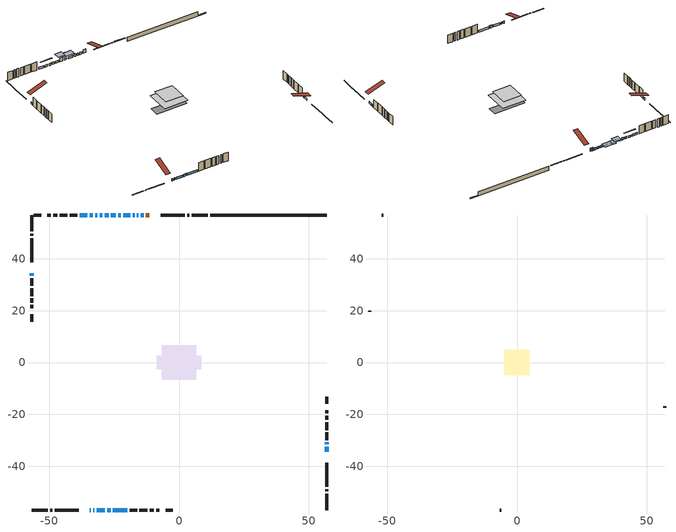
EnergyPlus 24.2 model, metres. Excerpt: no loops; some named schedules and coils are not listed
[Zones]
conditioned space
 floor outside (Floor1 construction): -0.5,-0.5 -0.5,0.5 0.5,0.5 0.5,-0.5 z1.23
 floor adiabatic (AdiabaticFloorConstruction): -6.58,-6.58 -6.58,6.58 6.58,6.58 6.58,-6.58 z3.67
 floor foundation (Slab1 construction): -8.57,-2.63 -8.57,2.63 8.57,2.63 8.57,-2.63 z-1.1
 wall outside (RimJoist1 construction): 11.17,56.9 4.92,56.9 / -56.9,-56.9 -50.65,-56.9 / -56.9,56.9 -56.9,50.65 / 56.9,-56.9 56.9,-50.65 z1.23:1.53
 wall outside (RimJoist2 construction): 3.99,56.9 3.11,56.9 / -49.73,-56.9 -48.85,-56.9 / -56.9,49.73 -56.9,48.85 / 56.9,-49.73 56.9,-48.85 z1.23:1.53
 wall outside (RimJoist3 construction): 2.19,56.9 -7,56.9 / -47.92,-56.9 -38.73,-56.9 / -56.9,47.92 -56.9,38.73 / 56.9,-47.92 56.9,-38.73 z1.23:1.53
 wall outside (AdiabaticWallConstruction 1): -11.4,56.9 -12.76,56.9 z1.23:3.26
 wall outside (AdiabaticWallConstruction): 56.9,-34.34 56.9,-32.45 / -13.69,56.9 -14.81,56.9 / -15.73,56.9 -16.21,56.9 / -17.14,56.9 -17.92,56.9 / -34.34,-56.9 -34.04,-56.9 / -33.11,-56.9 -32.7,-56.9 / -31.77,-56.9 -28.57,-56.9 / -25.49,-56.9 -20.02,-56.9 / 56.9,-31.52 56.9,-30.84 / -27.17,56.9 -28.6,56.9 / -29.53,56.9 -30.52,56.9 / -31.45,56.9 -32.34,56.9 / -35.42,56.9 -38.3,56.9 / -56.9,34.34 -56.9,33.43 z1.23:2.45; -27.64,-56.9 -26.42,-56.9 z1.23:2.3; -18.85,56.9 -21.54,56.9 / -22.47,56.9 -23.49,56.9 / -33.27,56.9 -34.49,56.9 z1.23:2.25; -24.41,56.9 -26.24,56.9 z1.23:3.26
 wall outside (Wall1 construction): -39.23,56.9 -42.15,56.9 / -19.1,-56.9 -16.17,-56.9 / -56.9,32.5 -56.9,29.57 / 56.9,-29.91 56.9,-26.98 z1.23:6.11
 wall outside (Wall2 construction): -43.08,56.9 -46.1,56.9 / -15.24,-56.9 -12.23,-56.9 / -56.9,28.65 -56.9,25.63 / 56.9,-26.06 56.9,-23.04 z1.23:6.11
 wall outside (Wall3 construction): -47.03,56.9 -48.6,56.9 / -11.3,-56.9 -9.73,-56.9 / -56.9,24.7 -56.9,23.13 / 56.9,-22.11 56.9,-20.54 z1.23:6.11
 wall outside (Wall5 construction): -49.53,56.9 -50.75,56.9 / -8.8,-56.9 -7.58,-56.9 / -56.9,22.2 -56.9,20.98 / 56.9,-19.61 56.9,-18.39 z1.23:6.11
 wall outside (Wall7 construction): -53.17,56.9 -55.97,56.9 / -5.15,-56.9 -2.35,-56.9 / -56.9,18.55 -56.9,15.75 / 56.9,-15.96 56.9,-13.16 z1.23:6.11
 wall foundation (FoundationWall1 construction): 12.1,56.9,-1.1 12.1,56.9,1.23 52.42,56.9,1.23 52.42,56.9,-0.63 56.9,56.9,-0.63 56.9,56.9,-1.1
 window (WindowConstruction): 56.9,-34.34 56.9,-32.45 z1.23:2.45
 window (WindowConstruction 7): -13.69,56.9 -14.81,56.9 z1.23:2.45
 window (WindowConstruction 8): -15.73,56.9 -16.21,56.9 z1.23:2.45
 window (WindowConstruction 9): -17.14,56.9 -17.92,56.9 z1.23:2.45
 window (WindowConstruction 13): -34.34,-56.9 -34.04,-56.9 z1.23:2.45
 window (WindowConstruction 14): -33.11,-56.9 -32.7,-56.9 z1.23:2.45
 window (WindowConstruction 10): -31.77,-56.9 -28.57,-56.9 z1.23:2.45
 window (WindowConstruction 11): -27.64,-56.9 -26.42,-56.9 z1.23:2.3
 window (WindowConstruction 12): -25.49,-56.9 -20.02,-56.9 z1.23:2.45
 window (WindowConstruction 15): 56.9,-31.52 56.9,-30.84 z1.23:2.45
 window (WindowConstruction 16): -18.85,56.9 -21.54,56.9 z1.23:2.25
 window (WindowConstruction 17): -22.47,56.9 -23.49,56.9 z1.23:2.25
 window (WindowConstruction 18): -24.41,56.9 -26.24,56.9 z1.23:3.26
 window (WindowConstruction 1): -27.17,56.9 -28.6,56.9 z1.23:2.45
 window (WindowConstruction 2): -29.53,56.9 -30.52,56.9 z1.23:2.45
 window (WindowConstruction 3): -31.45,56.9 -32.34,56.9 z1.23:2.45
 window (WindowConstruction 4): -33.27,56.9 -34.49,56.9 z1.23:2.25
 window (WindowConstruction 5): -35.42,56.9 -38.3,56.9 z1.23:2.45
 window (WindowConstruction 6): -56.9,34.34 -56.9,33.43 z1.23:2.45
 door (Door): -11.4,56.9 -12.76,56.9 z1.23:3.26
 ceiling adiabatic (AdiabaticFloorConstruction): 6.58,-6.58 6.58,6.58 -6.58,6.58 -6.58,-6.58 z3.67
attic - vented
 floor to conditioned space (Floor2 construction Reversed): -4.95,-4.95 -4.95,4.95 4.95,4.95 4.95,-4.95 z6.11
 wall outside (Wall6 construction): -51.68,56.9 -52.24,56.9 / -6.65,-56.9 -6.08,-56.9 / -56.9,20.05 -56.9,19.48 / 56.9,-17.46 56.9,-16.89 z1.23:6.11
 roof outside (Roof1 construction): -10.47,56.9,6.11 -10.47,47.26,9.32 -7.93,47.26,9.32 -7.93,56.9,6.11; -35.26,-56.9,6.11 -35.26,-47.26,9.32 -37.81,-47.26,9.32 -37.81,-56.9,6.11; -56.9,35.26,6.11 -47.26,35.26,9.32 -47.26,37.81,9.32 -56.9,37.81,6.11; 56.9,-35.26,6.11 47.26,-35.26,9.32 47.26,-37.81,9.32 56.9,-37.81,6.11
shading: -26.22,-56.9 -27.84,-56.9 -27.84,-57.31 -26.22,-57.31 z2.5; -22.45,56.9 -17.94,56.9 -17.94,59.95 -22.45,59.95 z3.16; -24.4,56.9 -21.56,56.9 -21.56,59.95 -24.4,59.95 z3.16; -27.15,56.9 -23.5,56.9 -23.5,59.95 -27.15,59.95 z4.17; -37.13,56.9 -30.63,56.9 -30.63,57.31 -37.13,57.31 z4.88
[Building]
Building 1: Terrain=Suburbs
[Site:Location]
Halifax Intl AP_NS: Latitude {deg}=44.88; Longitude {deg}=-63.51; Time Zone {hr}=-4; Elevation {m}=145; Keep Site Location Information=Yes
[Site:GroundTemperature:Shallow]
3.15511, 1.33576, 1.19006, 2.05344, 5.51939, 8.9692, 11.96, 13.8546, 14.0156, 12.4746, 9.56009, 6.2161
[Site:WaterMainsTemperature]
Calculation Method=Schedule; Temperature Schedule=mains temperature schedule
[Material] Roughness=Rough; Thermal Absorptance=0.9
Name | Thickness {m} | Conductivity {W/m-K} | Density {kg/m3} | Specific Heat {J/kg-K} | Solar Absorptance | Visible Absorptance
asphalt or fiberglass shingles | 0.00635 | 0.162714 | 1121.4 | 1465.45 | 0.4 | 0.4
ceiling loosefill ins | 0.254 | 0.0480833 | 16.02 | 1046.75 | 0.7 | 0.7
ceiling stud and cavity | 0.1397 | 0.140668 | 65.682 | 1177.47 | 0.7 | 0.7
concrete 4.0 in. | 0.1016 | 1.803125 | 2242.8 | 837.4 | 0.7 | 0.7
concrete 8.0 in. | 0.2032 | 1.803125 | 2242.8 | 837.4 | 0.7 | 0.7
door material | 0.04445 | 0.0451087 | 512.64 | 1214.23 | 0.7 | 0.7
floor covering | 0.0127 | 0.0433444 | 54.468 | 1339.84 | 0.6 | 0.6
floor rigid ins; rim joist rigid ins; wall rigid ins | 0.051816 | 0.029427 | 32.04 | 1214.23 | 0.7 | 0.7
floor rigid ins 1; wall rigid ins 1 | 0.512978 | 0.029427 | 32.04 | 1214.23 | 0.7 | 0.7
floor stud and cavity | 0.1397 | 0.093207 | 92.3553 | 1139.71 | 0.7 | 0.7
floor stud and cavity 1 | 0.1397 | 1.75129 | 37.0049 | 1207.88 | 0.7 | 0.7
furniture material conditioned space 1 | 0.1524 | 0.115458 | 640.8 | 1214.23 | 0.6 | 0.6
gypsum board | 0.0127 | 0.160291 | 801 | 837.4 | 0.6 | 0.6
osb sheathing 0.5 in. | 0.0127 | 0.115458 | 512.64 | 1214.23 | 0.7 | 0.7
osb sheathing 0.75 in. | 0.01905 | 0.115458 | 512.64 | 1214.23 | 0.7 | 0.7
osb sheathing 2.0 in. | 0.0508 | 0.115458 | 512.64 | 1214.23 | 0.7 | 0.7
rim joist stud and cavity | 0.0508 | 0.0406006 | 125.044 | 1163.47 | 0.6 | 0.6
rim joist stud and cavity 1 | 0.0508 | 0.0420812 | 125.044 | 1163.47 | 0.6 | 0.6
rim joist stud and cavity 2 | 0.0508 | 0.0407152 | 125.044 | 1163.47 | 0.6 | 0.6
wall stud and cavity | 0.1397 | 0.229306 | 139.0536 | 1170.24 | 0.7 | 0.7
wall stud and cavity 1 | 0.1397 | 0.233353 | 139.0536 | 1170.24 | 0.7 | 0.7
wall stud and cavity 2 | 0.1397 | 0.161917 | 139.0536 | 1170.24 | 0.7 | 0.7
wall stud and cavity 3 | 0.1397 | 0.274534 | 139.0536 | 1170.24 | 0.7 | 0.7
wall stud and cavity 4 | 0.0889 | 6.1454 | 50.32683 | 1063.81 | 0.6 | 0.6
wall stud and cavity 5 | 0.1397 | 0.260183 | 139.0536 | 1170.24 | 0.7 | 0.7
wall stud and cavity 6 | 0.0889 | 0.380278 | 52.3479 | 1209.89 | 0.7 | 0.7
wall stud and cavity 7 | 0.0889 | 0.391764 | 83.0341 | 1211.67 | 0.7 | 0.7
wood siding | 0.0254 | 0.102417 | 544.68 | 1172.36 | 0.4 | 0.4
wood siding 1 | 0.00254 | 0.102417 | 544.68 | 1172.36 | 0.4 | 0.4
wood siding 2; wood siding 3; wood siding 4 | 0.0254 | 0.102417 | 544.68 | 1172.36 | 0.7 | 0.7
[WindowMaterial:SimpleGlazingSystem]
Name | U-Factor {W/m2-K} | Solar Heat Gain Coefficient
WindowMaterial | 2.12244 | 0.6
WindowMaterial 1 | 2.32741 | 0.57
WindowMaterial 10 | 1.9697 | 0.57
WindowMaterial 11 | 2.0032 | 0.55
WindowMaterial 12 | 1.91689 | 0.61
WindowMaterial 13 | 2.82651 | 0.4
WindowMaterial 14 | 2.435862 | 0.56
WindowMaterial 15 | 2.056 | 0.52
WindowMaterial 16 | 1.99922 | 0.55
WindowMaterial 17 | 2.66525 | 0.57
WindowMaterial 18 | 1.90951 | 0.61
WindowMaterial 2 | 2.4546 | 0.56
WindowMaterial 3 | 2.027046 | 0.54
WindowMaterial 4 | 2.191708 | 0.55
WindowMaterial 5 | 2.23316 | 0.55
WindowMaterial 6 | 2.46993 | 0.61
WindowMaterial 7 | 1.99809 | 0.56
WindowMaterial 8 | 2.10767 | 0.48
WindowMaterial 9 | 2.04465 | 0.52
[Construction]
AdiabaticFloorConstruction: floor stud and cavity 1, floor rigid ins 1, osb sheathing 0.75 in., floor covering
AdiabaticWallConstruction: wood siding 3, wall rigid ins 1, wall stud and cavity 6, gypsum board
AdiabaticWallConstruction 1: wood siding 4, wall rigid ins 1, wall stud and cavity 6, gypsum board
Door: door material
Floor1 construction: floor stud and cavity, floor rigid ins, osb sheathing 0.75 in., floor covering
Floor2 construction Reversed: gypsum board, ceiling stud and cavity, ceiling loosefill ins
FoundationWall1 construction: concrete 8.0 in.
furniture construction conditioned space 1: furniture material conditioned space 1
PartitionWallConstruction: gypsum board, wall stud and cavity 7, gypsum board
RimJoist1 construction: wood siding 2, rim joist rigid ins, osb sheathing 2.0 in., rim joist stud and cavity
RimJoist2 construction: wood siding 2, rim joist rigid ins, osb sheathing 2.0 in., rim joist stud and cavity 1
RimJoist3 construction: wood siding 2, rim joist rigid ins, osb sheathing 2.0 in., rim joist stud and cavity 2
Roof1 construction: asphalt or fiberglass shingles
Slab1 construction: concrete 4.0 in.
Wall1 construction: wood siding, wall rigid ins, osb sheathing 0.5 in., wall stud and cavity, gypsum board
Wall2 construction: wood siding, wall rigid ins, osb sheathing 0.5 in., wall stud and cavity 1, gypsum board
Wall3 construction: wood siding, wall rigid ins, osb sheathing 0.5 in., wall stud and cavity 2, gypsum board
Wall5 construction: wood siding, wall rigid ins, osb sheathing 0.5 in., wall stud and cavity 3, gypsum board
Wall6 construction: wood siding 1, wall stud and cavity 4
Wall7 construction: wood siding, wall rigid ins, osb sheathing 0.5 in., wall stud and cavity 5, gypsum board
WindowConstruction: WindowMaterial
WindowConstruction 1: WindowMaterial 1
WindowConstruction 10: WindowMaterial 10
WindowConstruction 11: WindowMaterial 11
WindowConstruction 12: WindowMaterial 12
WindowConstruction 13: WindowMaterial 13
WindowConstruction 14: WindowMaterial 14
WindowConstruction 15: WindowMaterial 15
WindowConstruction 16: WindowMaterial 16
WindowConstruction 17: WindowMaterial 17
WindowConstruction 18: WindowMaterial 18
WindowConstruction 2: WindowMaterial 2
WindowConstruction 3: WindowMaterial 3
WindowConstruction 4: WindowMaterial 4
WindowConstruction 5: WindowMaterial 5
WindowConstruction 6: WindowMaterial 6
WindowConstruction 7: WindowMaterial 7
WindowConstruction 8: WindowMaterial 8
WindowConstruction 9: WindowMaterial 9
[Zone] Multiplier=1; Part of Total Floor Area=Yes
Name | Volume {m3}
attic - vented | 51.1158
conditioned space | 632.8
[Space]
Name | Zone | Volume {m3}
attic - vented 1 | attic - vented | 51.1158
conditioned space 1 | conditioned space | 632.8
[ZoneInfiltration:EffectiveLeakageArea]
infil attic - vented 1: Zone or Space=attic - vented 1; Schedule=Always On Discrete; Effective Air Leakage Area {cm2}=3509.73; Stack Coefficient=0.0005626; Wind Coefficient=1.60258e-05
[ZoneMixing]
whole house fan mix: Zone or Space=attic - vented; Schedule=Always On Continuous; Design Flow Rate Calculation Method=Flow/Zone; Design Flow Rate {m3/s}=0; Source Zone or Space=conditioned space
[SurfaceProperty:ExposedFoundationPerimeter]
Slab1: Exposed Perimeter Calculation Method=TotalExposedPerimeter; Total Exposed Perimeter {m}=44.806
[InternalMass] Zone or ZoneList=conditioned space; Space or SpaceList=conditioned space 1
Name | Construction | Surface Area {m2}
furniture mass conditioned space 1 | furniture construction conditioned space 1 | 105.72
partition wall mass | PartitionWallConstruction | 264.3
[Lights]
interior lighting: Zone or ZoneList or Space or SpaceList=conditioned space 1; Schedule=interior lighting schedule; Design Level Calculation Method=LightingLevel; Lighting Level {W}=343.2; Return Air Fraction=0; Fraction Radiant=0.6; Fraction Visible=0.2; Fraction Replaceable=1
[People]
occupants: Zone or ZoneList or Space or SpaceList=conditioned space 1; Number of People Schedule=occupants schedule; Number of People Calculation Method=People; Number of People=3; Fraction Radiant=0.314171; Sensible Heat Fraction=0.56303; Activity Level Schedule=occupants activity schedule; Carbon Dioxide Generation Rate {m3/s-W}=0; Enable ASHRAE 55 Comfort Warnings=No; Mean Radiant Temperature Calculation Type=EnclosureAveraged
[ElectricEquipment] Zone or ZoneList or Space or SpaceList=conditioned space 1; Design Level Calculation Method=EquipmentLevel
Name | Schedule | Design Level {W} | Fraction Latent | Fraction Radiant | Fraction Lost
clothes dryer | clothes dryer schedule | 140.772 | 0.015 | 0.081 | 0.85
clothes washer | clothes washer schedule | 32.1985 | 0.03 | 0.162 | 0.7
cooking range | cooking range schedule | 215.147 | 0.08 | 0.432 | 0.2
dishwasher | dishwasher schedule | 66.8632 | 0.3 | 0.18 | 0.4
fridge | fridge schedule | 72.9452 | 0 | 0.6 | 0
mech vent bath fan 0 | mech vent bath fan 0 schedule | 50.2 | 0 | 0 | 1
mech vent bath fan 1 | mech vent bath fan 1 schedule | 50.2 | 0 | 0 | 1
mech vent house fan | mech vent house fan schedule | 21.8467 | 0 | 0 | 0.5
mech vent house fan cfis | mech vent house fan cfis schedule | 0 | 0 | 0 | 0
mech vent range fan 0 | mech vent range fan 0 schedule | 57 | 0 | 0 | 1
misc plug loads | misc plug loads schedule | 494.7 | 0.045 | 0.513 | 0.1
whole house fan | Always On Discrete | 0 | 0 | 0 | 1
[OtherEquipment] Zone or ZoneList or Space or SpaceList=conditioned space 1; Design Level Calculation Method=EquipmentLevel
Name | Fuel Type | Schedule | Design Level {W} | Fraction Latent | Fraction Radiant | Fraction Lost
clothes dryer 1 | Electricity | clothes dryer schedule | 0 | 0.015 | 0.081 | 0.85
cooking range 1 | Electricity | cooking range schedule | 0 | 0.08 | 0.432 | 0.2
general water use latent | None | general water use schedule | 62.594 | 1 | 0 | 0
general water use sensible | None | general water use schedule | -61.6891 | 0 | 0.6 | 0
mech vent house fan latent load | None | Always On Discrete | 0 | 1 | 0 | 0
mech vent house fan sensible load | None | Always On Discrete | 0 | 0 | 0 | 0
water heater energy adjustment1 | Electricity | Always On Discrete | 0.01 | 0 | 0 | 1
[ZoneInfiltration:DesignFlowRate] Zone or ZoneList or Space or SpaceList=conditioned space 1; Schedule=Always On Discrete; Design Flow Rate Calculation Method=Flow/Zone; Design Flow Rate {m3/s}=0
infil flow; natural vent flow; whole house fan flow
[ZoneControl:Thermostat]
conditioned space Thermostat: Zone or ZoneList=conditioned space; Control Type Schedule=conditioned space Thermostat Schedule; Control 1=conditioned space temperature setpoint; Temperature Difference Between Cutout And Setpoint {deltaC}=0
[ThermostatSetpoint:DualSetpoint]
conditioned space temperature setpoint: Heating Setpoint Temperature Schedule=heating setpoint; Cooling Setpoint Temperature Schedule=cooling setpoint
[AirLoopHVAC:UnitarySystem] Control Type=Load; Controlling Zone or Thermostat Location=conditioned space; Dehumidification Control Type=None; Availability Schedule=Always On Discrete; Fan Placement=BlowThrough; DX Heating Coil Sizing Ratio=1; Use DOAS DX Cooling Coil=No; Minimum Supply Air Temperature {C}=2; Latent Load Control=SensibleOnlyLoadControl; Cooling Supply Air Flow Rate Method=None; Heating Supply Air Flow Rate Method=SupplyAirFlowRate; Heating Supply Air Flow Rate {m3/s}=0.00141584; No Load Supply Air Flow Rate Method=SupplyAirFlowRate; No Load Supply Air Flow Rate {m3/s}=0; No Load Supply Air Flow Rate Control Set To Low Speed=Yes; Maximum Supply Air Temperature {C}=48.8889; Maximum Outdoor Dry-Bulb Temperature for Supplemental Heater Operation {C}=21; Ancillary On-Cycle Electric Power {W}=0; Ancillary Off-Cycle Electric Power {W}=0
Name | Supply Fan | Supply Air Fan Operating Mode Schedule | Heating Coil
unit heater unitary system | unit heater supply fan | unit heater auto fan schedule | unit heater htg coil
unit heater unitary system 1 | unit heater supply fan 1 | unit heater auto fan schedule 1 | unit heater htg coil 1
[Zone equipment]
conditioned space: electric baseboard, unit heater unitary system, unit heater unitary system 1
[Foundation:Kiva]
Foundation Kiva 1: Initial Indoor Air Temperature {C}=12; Wall Height Above Grade {m}=1.23002; Wall Depth Below Slab {m}=0.2032
[Foundation:Kiva:Settings]
Soil Conductivity {W/m-K}=0.849921; Soil Density {kg/m3}=1842.3; Soil Specific Heat {J/kg-K}=418.7; Ground Solar Absorptivity=0.9; Ground Thermal Absorptivity=0.9; Ground Surface Roughness {m}=0.03; Far-Field Width {m}=40; Deep-Ground Boundary Condition=ZeroFlux; Deep-Ground Depth {m}=40; Minimum Cell Dimension {m}=0.2; Maximum Cell Growth Coefficient=3; Simulation Timestep=Timestep
[Exterior:Lights]
exterior lighting: Schedule=exterior lighting schedule; Design Level {W}=75.6
[EnergyManagementSystem:Sensor] Output:Variable or Output:Meter Index Key=conditioned space
Name | Output:Variable or Output:Meter
conditioned_space_clg_unmet_s | Zone Cooling Setpoint Not Met Time
conditioned_space_htg_unmet_s | Zone Heating Setpoint Not Met Time
fridge_tin_s; tin_s; tin_s_1 | Zone Mean Air Temperature
tout_s | Zone Outdoor Air Drybulb Temperature
win_s | Zone Air Humidity Ratio
[Schedule:Constant]
Name | Hourly Value
Always On Continuous; mech vent house fan schedule; mech vent house fan cfis schedule; Always On Discrete | 1
occupants activity schedule | 117.228
fridge schedule; unit heater auto fan schedule; unit heater auto fan schedule 1 | 0
[Schedule:Week:Daily]
interior lighting schedule Week Rule - Jan1-Jan27: interior lighting schedule day, interior lighting schedule day, interior lighting schedule day, interior lighting schedule day, interior lighting schedule day, interior lighting schedule day, interior lighting schedule day, interior lighting schedule default day, interior lighting schedule default day, interior lighting schedule default day, interior lighting schedule default day, interior lighting schedule default day
interior lighting schedule Week Rule - Jan28-Feb3: interior lighting schedule day, interior lighting schedule day, interior lighting schedule day, interior lighting schedule day, interior lighting schedule day 1, interior lighting schedule day 1, interior lighting schedule day 1, interior lighting schedule default day, interior lighting schedule default day, interior lighting schedule default day, interior lighting schedule default day, interior lighting schedule default day
interior lighting schedule Week Rule - Feb4-Feb24: interior lighting schedule day 1, interior lighting schedule day 1, interior lighting schedule day 1, interior lighting schedule day 1, interior lighting schedule day 1, interior lighting schedule day 1, interior lighting schedule day 1, interior lighting schedule default day, interior lighting schedule default day, interior lighting schedule default day, interior lighting schedule default day, interior lighting schedule default day
interior lighting schedule Week Rule - Feb25-Mar3: interior lighting schedule day 1, interior lighting schedule day 1, interior lighting schedule day 1, interior lighting schedule day 1, interior lighting schedule day 2, interior lighting schedule day 2, interior lighting schedule day 2, interior lighting schedule default day, interior lighting schedule default day, interior lighting schedule default day, interior lighting schedule default day, interior lighting schedule default day
interior lighting schedule Week Rule - Mar4-Mar31: interior lighting schedule day 2, interior lighting schedule day 2, interior lighting schedule day 2, interior lighting schedule day 2, interior lighting schedule day 2, interior lighting schedule day 2, interior lighting schedule day 2, interior lighting schedule default day, interior lighting schedule default day, interior lighting schedule default day, interior lighting schedule default day, interior lighting schedule default day
interior lighting schedule Week Rule - Apr1-Apr28: interior lighting schedule day 3, interior lighting schedule day 3, interior lighting schedule day 3, interior lighting schedule day 3, interior lighting schedule day 3, interior lighting schedule day 3, interior lighting schedule day 3, interior lighting schedule default day, interior lighting schedule default day, interior lighting schedule default day, interior lighting schedule default day, interior lighting schedule default day
interior lighting schedule Week Rule - Apr29-May5: interior lighting schedule day 3, interior lighting schedule day 3, interior lighting schedule day 4, interior lighting schedule day 4, interior lighting schedule day 4, interior lighting schedule day 4, interior lighting schedule day 4, interior lighting schedule default day, interior lighting schedule default day, interior lighting schedule default day, interior lighting schedule default day, interior lighting schedule default day
interior lighting schedule Week Rule - May6-May26: interior lighting schedule day 4, interior lighting schedule day 4, interior lighting schedule day 4, interior lighting schedule day 4, interior lighting schedule day 4, interior lighting schedule day 4, interior lighting schedule day 4, interior lighting schedule default day, interior lighting schedule default day, interior lighting schedule default day, interior lighting schedule default day, interior lighting schedule default day
interior lighting schedule Week Rule - May27-Jun2: interior lighting schedule day 4, interior lighting schedule day 4, interior lighting schedule day 4, interior lighting schedule day 4, interior lighting schedule day 4, interior lighting schedule day 5, interior lighting schedule day 5, interior lighting schedule default day, interior lighting schedule default day, interior lighting schedule default day, interior lighting schedule default day, interior lighting schedule default day
interior lighting schedule Week Rule - Jun3-Jun30: interior lighting schedule day 5, interior lighting schedule day 5, interior lighting schedule day 5, interior lighting schedule day 5, interior lighting schedule day 5, interior lighting schedule day 5, interior lighting schedule day 5, interior lighting schedule default day, interior lighting schedule default day, interior lighting schedule default day, interior lighting schedule default day, interior lighting schedule default day
interior lighting schedule Week Rule - Jul1-Jul28: interior lighting schedule day 6, interior lighting schedule day 6, interior lighting schedule day 6, interior lighting schedule day 6, interior lighting schedule day 6, interior lighting schedule day 6, interior lighting schedule day 6, interior lighting schedule default day, interior lighting schedule default day, interior lighting schedule default day, interior lighting schedule default day, interior lighting schedule default day
interior lighting schedule Week Rule - Jul29-Aug4: interior lighting schedule day 6, interior lighting schedule day 6, interior lighting schedule day 6, interior lighting schedule day 7, interior lighting schedule day 7, interior lighting schedule day 7, interior lighting schedule day 7, interior lighting schedule default day, interior lighting schedule default day, interior lighting schedule default day, interior lighting schedule default day, interior lighting schedule default day
interior lighting schedule Week Rule - Aug5-Aug25: interior lighting schedule day 7, interior lighting schedule day 7, interior lighting schedule day 7, interior lighting schedule day 7, interior lighting schedule day 7, interior lighting schedule day 7, interior lighting schedule day 7, interior lighting schedule default day, interior lighting schedule default day, interior lighting schedule default day, interior lighting schedule default day, interior lighting schedule default day
interior lighting schedule Week Rule - Aug26-Sep1: interior lighting schedule day 7, interior lighting schedule day 7, interior lighting schedule day 7, interior lighting schedule day 7, interior lighting schedule day 7, interior lighting schedule day 7, interior lighting schedule day 8, interior lighting schedule default day, interior lighting schedule default day, interior lighting schedule default day, interior lighting schedule default day, interior lighting schedule default day
interior lighting schedule Week Rule - Sep2-Sep29: interior lighting schedule day 8, interior lighting schedule day 8, interior lighting schedule day 8, interior lighting schedule day 8, interior lighting schedule day 8, interior lighting schedule day 8, interior lighting schedule day 8, interior lighting schedule default day, interior lighting schedule default day, interior lighting schedule default day, interior lighting schedule default day, interior lighting schedule default day
interior lighting schedule Week Rule - Sep30-Oct6: interior lighting schedule day 8, interior lighting schedule day 9, interior lighting schedule day 9, interior lighting schedule day 9, interior lighting schedule day 9, interior lighting schedule day 9, interior lighting schedule day 9, interior lighting schedule default day, interior lighting schedule default day, interior lighting schedule default day, interior lighting schedule default day, interior lighting schedule default day
interior lighting schedule Week Rule - Oct7-Oct27: interior lighting schedule day 9, interior lighting schedule day 9, interior lighting schedule day 9, interior lighting schedule day 9, interior lighting schedule day 9, interior lighting schedule day 9, interior lighting schedule day 9, interior lighting schedule default day, interior lighting schedule default day, interior lighting schedule default day, interior lighting schedule default day, interior lighting schedule default day
interior lighting schedule Week Rule - Oct28-Nov3: interior lighting schedule day 9, interior lighting schedule day 9, interior lighting schedule day 9, interior lighting schedule day 9, interior lighting schedule day 10, interior lighting schedule day 10, interior lighting schedule day 10, interior lighting schedule default day, interior lighting schedule default day, interior lighting schedule default day, interior lighting schedule default day, interior lighting schedule default day
interior lighting schedule Week Rule - Nov4-Nov24: interior lighting schedule day 10, interior lighting schedule day 10, interior lighting schedule day 10, interior lighting schedule day 10, interior lighting schedule day 10, interior lighting schedule day 10, interior lighting schedule day 10, interior lighting schedule default day, interior lighting schedule default day, interior lighting schedule default day, interior lighting schedule default day, interior lighting schedule default day
interior lighting schedule Week Rule - Nov25-Dec1: interior lighting schedule day 10, interior lighting schedule day 10, interior lighting schedule day 10, interior lighting schedule day 10, interior lighting schedule day 10, interior lighting schedule day 10, interior lighting schedule day 11, interior lighting schedule default day, interior lighting schedule default day, interior lighting schedule default day, interior lighting schedule default day, interior lighting schedule default day
interior lighting schedule Week Rule - Dec2-Dec31: interior lighting schedule day 11, interior lighting schedule day 11, interior lighting schedule day 11, interior lighting schedule day 11, interior lighting schedule day 11, interior lighting schedule day 11, interior lighting schedule day 11, interior lighting schedule default day, interior lighting schedule default day, interior lighting schedule default day, interior lighting schedule default day, interior lighting schedule default day
occupants schedule Week Rule - Jan1-Dec31: occupants schedule day, occupants schedule day, occupants schedule day, occupants schedule day, occupants schedule day, occupants schedule day, occupants schedule day, occupants schedule default day, occupants schedule default day, occupants schedule default day, occupants schedule default day, occupants schedule default day
clothes dryer schedule Week Rule - Jan1-Dec31: clothes dryer schedule day, clothes dryer schedule day, clothes dryer schedule day, clothes dryer schedule day, clothes dryer schedule day, clothes dryer schedule day, clothes dryer schedule day, clothes dryer schedule default day, clothes dryer schedule default day, clothes dryer schedule default day, clothes dryer schedule default day, clothes dryer schedule default day
clothes washer schedule Week Rule - Jan1-Dec31: clothes washer schedule day, clothes washer schedule day, clothes washer schedule day, clothes washer schedule day, clothes washer schedule day, clothes washer schedule day, clothes washer schedule day, clothes washer schedule default day, clothes washer schedule default day, clothes washer schedule default day, clothes washer schedule default day, clothes washer schedule default day
cooking range schedule Week Rule - Jan1-Dec31: cooking range schedule day, cooking range schedule day, cooking range schedule day, cooking range schedule day, cooking range schedule day, cooking range schedule day, cooking range schedule day, cooking range schedule default day, cooking range schedule default day, cooking range schedule default day, cooking range schedule default day, cooking range schedule default day
dishwasher schedule Week Rule - Jan1-Dec31: dishwasher schedule day, dishwasher schedule day, dishwasher schedule day, dishwasher schedule day, dishwasher schedule day, dishwasher schedule day, dishwasher schedule day, dishwasher schedule default day, dishwasher schedule default day, dishwasher schedule default day, dishwasher schedule default day, dishwasher schedule default day
mech vent bath fan 0 schedule Week Rule - Jan1-Dec31: mech vent bath fan 0 schedule day, mech vent bath fan 0 schedule day, mech vent bath fan 0 schedule day, mech vent bath fan 0 schedule day, mech vent bath fan 0 schedule day, mech vent bath fan 0 schedule day, mech vent bath fan 0 schedule day, mech vent bath fan 0 schedule default day, mech vent bath fan 0 schedule default day, mech vent bath fan 0 schedule default day, mech vent bath fan 0 schedule default day, mech vent bath fan 0 schedule default day
mech vent bath fan 1 schedule Week Rule - Jan1-Dec31: mech vent bath fan 1 schedule day, mech vent bath fan 1 schedule day, mech vent bath fan 1 schedule day, mech vent bath fan 1 schedule day, mech vent bath fan 1 schedule day, mech vent bath fan 1 schedule day, mech vent bath fan 1 schedule day, mech vent bath fan 1 schedule default day, mech vent bath fan 1 schedule default day, mech vent bath fan 1 schedule default day, mech vent bath fan 1 schedule default day, mech vent bath fan 1 schedule default day
mech vent range fan 0 schedule Week Rule - Jan1-Dec31: mech vent range fan 0 schedule day, mech vent range fan 0 schedule day, mech vent range fan 0 schedule day, mech vent range fan 0 schedule day, mech vent range fan 0 schedule day, mech vent range fan 0 schedule day, mech vent range fan 0 schedule day, mech vent range fan 0 schedule default day, mech vent range fan 0 schedule default day, mech vent range fan 0 schedule default day, mech vent range fan 0 schedule default day, mech vent range fan 0 schedule default day
misc plug loads schedule Week Rule - Jan1-Dec31: misc plug loads schedule day, misc plug loads schedule day, misc plug loads schedule day, misc plug loads schedule day, misc plug loads schedule day, misc plug loads schedule day, misc plug loads schedule day, misc plug loads schedule default day, misc plug loads schedule default day, misc plug loads schedule default day, misc plug loads schedule default day, misc plug loads schedule default day
general water use schedule Week Rule - Jan1-Dec31: general water use schedule day, general water use schedule day, general water use schedule day, general water use schedule day, general water use schedule day, general water use schedule day, general water use schedule day, general water use schedule default day, general water use schedule default day, general water use schedule default day, general water use schedule default day, general water use schedule default day
exterior lighting schedule Week Rule - Jan1-Jan27: exterior lighting schedule day, exterior lighting schedule day, exterior lighting schedule day, exterior lighting schedule day, exterior lighting schedule day, exterior lighting schedule day, exterior lighting schedule day, exterior lighting schedule default day, exterior lighting schedule default day, exterior lighting schedule default day, exterior lighting schedule default day, exterior lighting schedule default day
exterior lighting schedule Week Rule - Jan28-Feb3: exterior lighting schedule day, exterior lighting schedule day, exterior lighting schedule day, exterior lighting schedule day, exterior lighting schedule day 1, exterior lighting schedule day 1, exterior lighting schedule day 1, exterior lighting schedule default day, exterior lighting schedule default day, exterior lighting schedule default day, exterior lighting schedule default day, exterior lighting schedule default day
exterior lighting schedule Week Rule - Feb4-Feb24: exterior lighting schedule day 1, exterior lighting schedule day 1, exterior lighting schedule day 1, exterior lighting schedule day 1, exterior lighting schedule day 1, exterior lighting schedule day 1, exterior lighting schedule day 1, exterior lighting schedule default day, exterior lighting schedule default day, exterior lighting schedule default day, exterior lighting schedule default day, exterior lighting schedule default day
[Schedule:Year]
interior lighting schedule: interior lighting schedule Week Rule - Jan1-Jan27, 1, 1, 1, 27, interior lighting schedule Week Rule - Jan28-Feb3, 1, 28, 2, 3, interior lighting schedule Week Rule - Feb4-Feb24, 2, 4, 2, 24, interior lighting schedule Week Rule - Feb25-Mar3, 2, 25, 3, 3, interior lighting schedule Week Rule - Mar4-Mar31, 3, 4, 3, 31, interior lighting schedule Week Rule - Apr1-Apr28, 4, 1, 4, 28, interior lighting schedule Week Rule - Apr29-May5, 4, 29, 5, 5, interior lighting schedule Week Rule - May6-May26, 5, 6, 5, 26, interior lighting schedule Week Rule - May27-Jun2, 5, 27, 6, 2, interior lighting schedule Week Rule - Jun3-Jun30, 6, 3, 6, 30, interior lighting schedule Week Rule - Jul1-Jul28, 7, 1, 7, 28, interior lighting schedule Week Rule - Jul29-Aug4, 7, 29, 8, 4, interior lighting schedule Week Rule - Aug5-Aug25, 8, 5, 8, 25, interior lighting schedule Week Rule - Aug26-Sep1, 8, 26, 9, 1, interior lighting schedule Week Rule - Sep2-Sep29, 9, 2, 9, 29, interior lighting schedule Week Rule - Sep30-Oct6, 9, 30, 10, 6, interior lighting schedule Week Rule - Oct7-Oct27, 10, 7, 10, 27, interior lighting schedule Week Rule - Oct28-Nov3, 10, 28, 11, 3, interior lighting schedule Week Rule - Nov4-Nov24, 11, 4, 11, 24, interior lighting schedule Week Rule - Nov25-Dec1, 11, 25, 12, 1, interior lighting schedule Week Rule - Dec2-Dec31, 12, 2, 12, 31
occupants schedule: occupants schedule Week Rule - Jan1-Dec31, 1, 1, 12, 31
clothes dryer schedule: clothes dryer schedule Week Rule - Jan1-Dec31, 1, 1, 12, 31
clothes washer schedule: clothes washer schedule Week Rule - Jan1-Dec31, 1, 1, 12, 31
cooking range schedule: cooking range schedule Week Rule - Jan1-Dec31, 1, 1, 12, 31
dishwasher schedule: dishwasher schedule Week Rule - Jan1-Dec31, 1, 1, 12, 31
mech vent bath fan 0 schedule: mech vent bath fan 0 schedule Week Rule - Jan1-Dec31, 1, 1, 12, 31
mech vent bath fan 1 schedule: mech vent bath fan 1 schedule Week Rule - Jan1-Dec31, 1, 1, 12, 31
mech vent range fan 0 schedule: mech vent range fan 0 schedule Week Rule - Jan1-Dec31, 1, 1, 12, 31
misc plug loads schedule: misc plug loads schedule Week Rule - Jan1-Dec31, 1, 1, 12, 31
general water use schedule: general water use schedule Week Rule - Jan1-Dec31, 1, 1, 12, 31
exterior lighting schedule: exterior lighting schedule Week Rule - Jan1-Jan27, 1, 1, 1, 27, exterior lighting schedule Week Rule - Jan28-Feb3, 1, 28, 2, 3, exterior lighting schedule Week Rule - Feb4-Feb24, 2, 4, 2, 24, exterior lighting schedule Week Rule - Feb25-Mar3, 2, 25, 3, 3, exterior lighting schedule Week Rule - Mar4-Mar31, 3, 4, 3, 31, exterior lighting schedule Week Rule - Apr1-Apr28, 4, 1, 4, 28, exterior lighting schedule Week Rule - Apr29-May5, 4, 29, 5, 5, exterior lighting schedule Week Rule - May6-May26, 5, 6, 5, 26, exterior lighting schedule Week Rule - May27-Jun2, 5, 27, 6, 2, exterior lighting schedule Week Rule - Jun3-Jun30, 6, 3, 6, 30, exterior lighting schedule Week Rule - Jul1-Jul28, 7, 1, 7, 28, exterior lighting schedule Week Rule - Jul29-Aug4, 7, 29, 8, 4, exterior lighting schedule Week Rule - Aug5-Aug25, 8, 5, 8, 25, exterior lighting schedule Week Rule - Aug26-Sep1, 8, 26, 9, 1, exterior lighting schedule Week Rule - Sep2-Sep29, 9, 2, 9, 29, exterior lighting schedule Week Rule - Sep30-Oct6, 9, 30, 10, 6, exterior lighting schedule Week Rule - Oct7-Oct27, 10, 7, 10, 27, exterior lighting schedule Week Rule - Oct28-Nov3, 10, 28, 11, 3, exterior lighting schedule Week Rule - Nov4-Nov24, 11, 4, 11, 24, exterior lighting schedule Week Rule - Nov25-Dec1, 11, 25, 12, 1, exterior lighting schedule Week Rule - Dec2-Dec31, 12, 2, 12, 31
[Schedule:Compact]
conditioned space Thermostat Schedule: Through: 12/31, For: AllDays, Until: 24:00, 4
mains temperature schedule: Through: 01/01, For: AllDays, Until: 24:00, 7.41, Through: 01/02, For: AllDays, Until: 24:00, 7.34833, Through: 01/03, For: AllDays, Until: 24:00, 7.28778, Through: 01/04, For: AllDays, Until: 24:00, 7.22889, Through: 01/05, For: AllDays, Until: 24:00, 7.17056, Through: 01/06, For: AllDays, Until: 24:00, 7.11333, Through: 01/07, For: AllDays, Until: 24:00, 7.05722, Through: 01/08, For: AllDays, Until: 24:00, 7.00167, Through: 01/09, For: AllDays, Until: 24:00, 6.94778, Through: 01/10, For: AllDays, Until: 24:00, 6.895, Through: 01/11, For: AllDays, Until: 24:00, 6.84333, Through: 01/12, For: AllDays, Until: 24:00, 6.79278, Through: 01/13, For: AllDays, Until: 24:00, 6.74389, Through: 01/14, For: AllDays, Until: 24:00, 6.69556, Through: 01/15, For: AllDays, Until: 24:00, 6.64889, Through: 01/16, For: AllDays, Until: 24:00, 6.60278, Through: 01/17, For: AllDays, Until: 24:00, 6.55833, Through: 01/18, For: AllDays, Until: 24:00, 6.515, Through: 01/19, For: AllDays, Until: 24:00, 6.47333, Through: 01/20, For: AllDays, Until: 24:00, 6.43278, Through: 01/21, For: AllDays, Until: 24:00, 6.39333, Through: 01/22, For: AllDays, Until: 24:00, 6.355, Through: 01/23, For: AllDays, Until: 24:00, 6.31833, Through: 01/24, For: AllDays, Until: 24:00, 6.28278, Through: 01/25, For: AllDays, Until: 24:00, 6.24889, Through: 01/26, For: AllDays, Until: 24:00, 6.21611, Through: 01/27, For: AllDays, Until: 24:00, 6.18444, Through: 01/28, For: AllDays, Until: 24:00, 6.15444, Through: 01/29, For: AllDays, Until: 24:00, 6.12556, Through: 01/30, For: AllDays, Until: 24:00, 6.09833, Through: 01/31, For: AllDays, Until: 24:00, 6.07222, Through: 02/01, For: AllDays, Until: 24:00, 6.04778, Through: 02/02, For: AllDays, Until: 24:00, 6.02444, Through: 02/03, For: AllDays, Until: 24:00, 6.00278, Through: 02/04, For: AllDays, Until: 24:00, 5.98222, Through: 02/05, For: AllDays, Until: 24:00, 5.96333, Through: 02/06, For: AllDays, Until: 24:00, 5.94556, Through: 02/07, For: AllDays, Until: 24:00, 5.92944, Through: 02/08, For: AllDays, Until: 24:00, 5.915, Through: 02/09, For: AllDays, Until: 24:00, 5.90167, Through: 02/10, For: AllDays, Until: 24:00, 5.89, Through: 02/11, For: AllDays, Until: 24:00, 5.87944, Through: 02/12, For: AllDays, Until: 24:00, 5.87056, Through: 02/13, For: AllDays, Until: 24:00, 5.86333, Through: 02/14, For: AllDays, Until: 24:00, 5.85722, Through: 02/15, For: AllDays, Until: 24:00, 5.85278, Through: 02/16, For: AllDays, Until: 24:00, 5.84944, Through: 02/17, For: AllDays, Until: 24:00, 5.84833, Through: 02/18, For: AllDays, Until: 24:00, 5.84778, Through: 02/19, For: AllDays, Until: 24:00, 5.84944, Through: 02/20, For: AllDays, Until: 24:00, 5.85167, Through: 02/21, For: AllDays, Until: 24:00, 5.85611, Through: 02/22, For: AllDays, Until: 24:00, 5.86167, Through: 02/23, For: AllDays, Until: 24:00, 5.86889, Through: 02/24, For: AllDays, Until: 24:00, 5.87722, Through: 02/25, For: AllDays, Until: 24:00, 5.88722, Through: 02/26, For: AllDays, Until: 24:00, 5.89889, Through: 02/27, For: AllDays, Until: 24:00, 5.91167, Through: 02/28, For: AllDays, Until: 24:00, 5.92611, Through: 03/01, For: AllDays, Until: 24:00, 5.94222, Through: 03/02, For: AllDays, Until: 24:00, 5.95944, Through: 03/03, For: AllDays, Until: 24:00, 5.97778, Through: 03/04, For: AllDays, Until: 24:00, 5.99778, Through: 03/05, For: AllDays, Until: 24:00, 6.01944, Through: 03/06, For: AllDays, Until: 24:00, 6.04222, Through: 03/07, For: AllDays, Until: 24:00, 6.06667, Through: 03/08, For: AllDays, Until: 24:00, 6.09222, Through: 03/09, For: AllDays, Until: 24:00, 6.11944, Through: 03/10, For: AllDays, Until: 24:00, 6.14778, Through: 03/11, For: AllDays, Until: 24:00, 6.17722, Through: 03/12, For: AllDays, Until: 24:00, 6.20833, Through: 03/13, For: AllDays, Until: 24:00, 6.24111, Through: 03/14, For: AllDays, Until: 24:00, 6.275, Through: 03/15, For: AllDays, Until: 24:00, 6.31, Through: 03/16, For: AllDays, Until: 24:00, 6.34667, Through: 03/17, For: AllDays, Until: 24:00, 6.38444, Through: 03/18, For: AllDays, Until: 24:00, 6.42333, Through: 03/19, For: AllDays, Until: 24:00, 6.46389, Through: 03/20, For: AllDays, Until: 24:00, 6.50556, Through: 03/21, For: AllDays, Until: 24:00, 6.54833, Through: 03/22, For: AllDays, Until: 24:00, 6.59278, Through: 03/23, For: AllDays, Until: 24:00, 6.63833, Through: 03/24, For: AllDays, Until: 24:00, 6.685, Through: 03/25, For: AllDays, Until: 24:00, 6.73278, Through: 03/26, For: AllDays, Until: 24:00, 6.78167, Through: 03/27, For: AllDays, Until: 24:00, 6.83167, Through: 03/28, For: AllDays, Until: 24:00, 6.88333, Through: 03/29, For: AllDays, Until: 24:00, 6.93611, Through: 03/30, For: AllDays, Until: 24:00, 6.98944, Through: 03/31, For: AllDays, Until: 24:00, 7.04444, Through: 04/01, For: AllDays, Until: 24:00, 7.1, Through: 04/02, For: AllDays, Until: 24:00, 7.15722, Through: 04/03, For: AllDays, Until: 24:00, 7.21556, Through: 04/04, For: AllDays, Until: 24:00, 7.27444, Through: 04/05, For: AllDays, Until: 24:00, 7.33444, Through: 04/06, For: AllDays, Until: 24:00, 7.39556, Through: 04/07, For: AllDays, Until: 24:00, 7.45778, Through: 04/08, For: AllDays, Until: 24:00, 7.52111, Through: 04/09, For: AllDays, Until: 24:00, 7.585, Through: 04/10, For: AllDays, Until: 24:00, 7.65, Through: 04/11, For: AllDays, Until: 24:00, 7.71611, Through: 04/12, For: AllDays, Until: 24:00, 7.78333, Through: 04/13, For: AllDays, Until: 24:00, 7.85111, Through: 04/14, For: AllDays, Until: 24:00, 7.91944, Through: 04/15, For: AllDays, Until: 24:00, 7.98889, Through: 04/16, For: AllDays, Until: 24:00, 8.05944, Through: 04/17, For: AllDays, Until: 24:00, 8.13056, Through: 04/18, For: AllDays, Until: 24:00, 8.20222, Through: 04/19, For: AllDays, Until: 24:00, 8.275, Through: 04/20, For: AllDays, Until: 24:00, 8.34833, Through: 04/21, For: AllDays, Until: 24:00, 8.42222, Through: 04/22, For: AllDays, Until: 24:00, 8.49722, Through: 04/23, For: AllDays, Until: 24:00, 8.57278, Through: 04/24, For: AllDays, Until: 24:00, 8.64889, Through: 04/25, For: AllDays, Until: 24:00, 8.72556, Through: 04/26, For: AllDays, Until: 24:00, 8.80278, Through: 04/27, For: AllDays, Until: 24:00, 8.88111, Through: 04/28, For: AllDays, Until: 24:00, 8.95944, Through: 04/29, For: AllDays, Until: 24:00, 9.03833, Through: 04/30, For: AllDays, Until: 24:00, 9.11778, Through: 05/01, For: AllDays, Until: 24:00, 9.19778, Through: 05/02, For: AllDays, Until: 24:00, 9.27833, Through: 05/03, For: AllDays, Until: 24:00, 9.35944, Through: 05/04, For: AllDays, Until: 24:00, 9.44056, Through: 05/05, For: AllDays, Until: 24:00, 9.52278, Through: 05/06, For: AllDays, Until: 24:00, 9.60444, Through: 05/07, For: AllDays, Until: 24:00, 9.68722, Through: 05/08, For: AllDays, Until: 24:00, 9.77, Through: 05/09, For: AllDays, Until: 24:00, 9.85278, Through: 05/10, For: AllDays, Until: 24:00, 9.93611, Through: 05/11, For: AllDays, Until: 24:00, 10.02, Through: 05/12, For: AllDays, Until: 24:00, 10.1039, Through: 05/13, For: AllDays, Until: 24:00, 10.1878, Through: 05/14, For: AllDays, Until: 24:00, 10.2722, Through: 05/15, For: AllDays, Until: 24:00, 10.3561, Through: 05/16, For: AllDays, Until: 24:00, 10.4406, Through: 05/17, For: AllDays, Until: 24:00, 10.5256, Through: 05/18, For: AllDays, Until: 24:00, 10.61, Through: 05/19, For: AllDays, Until: 24:00, 10.6944, Through: 05/20, For: AllDays, Until: 24:00, 10.7794, Through: 05/21, For: AllDays, Until: 24:00, 10.8639, Through: 05/22, For: AllDays, Until: 24:00, 10.9489, Through: 05/23, For: AllDays, Until: 24:00, 11.0333, Through: 05/24, For: AllDays, Until: 24:00, 11.1178, Through: 05/25, For: AllDays, Until: 24:00, 11.2022, Through: 05/26, For: AllDays, Until: 24:00, 11.2867, Through: 05/27, For: AllDays, Until: 24:00, 11.3711, Through: 05/28, For: AllDays, Until: 24:00, 11.455, Through: 05/29, For: AllDays, Until: 24:00, 11.5389, Through: 05/30, For: AllDays, Until: 24:00, 11.6222, Through: 05/31, For: AllDays, Until: 24:00, 11.7056, Through: 06/01, For: AllDays, Until: 24:00, 11.7883, Through: 06/02, For: AllDays, Until: 24:00, 11.8711, Through: 06/03, For: AllDays, Until: 24:00, 11.9539, Through: 06/04, For: AllDays, Until: 24:00, 12.0356, Through: 06/05, For: AllDays, Until: 24:00, 12.1172, Through: 06/06, For: AllDays, Until: 24:00, 12.1989, Through: 06/07, For: AllDays, Until: 24:00, 12.2794, Through: 06/08, For: AllDays, Until: 24:00, 12.36, Through: 06/09, For: AllDays, Until: 24:00, 12.44, Through: 06/10, For: AllDays, Until: 24:00, 12.5194, Through: 06/11, For: AllDays, Until: 24:00, 12.5983, Through: 06/12, For: AllDays, Until: 24:00, 12.6767, Through: 06/13, For: AllDays, Until: 24:00, 12.7544, Through: 06/14, For: AllDays, Until: 24:00, 12.8317, Through: 06/15, For: AllDays, Until: 24:00, 12.9083, Through: 06/16, For: AllDays, Until: 24:00, 12.9844, Through: 06/17, For: AllDays, Until: 24:00, 13.0594, Through: 06/18, For: AllDays, Until: 24:00, 13.1344, Through: 06/19, For: AllDays, Until: 24:00, 13.2083, Through: 06/20, For: AllDays, Until: 24:00, 13.2811, Through: 06/21, For: AllDays, Until: 24:00, 13.3539, Through: 06/22, For: AllDays, Until: 24:00, 13.4256, Through: 06/23, For: AllDays, Until: 24:00, 13.4967, Through: 06/24, For: AllDays, Until: 24:00, 13.5667, Through: 06/25, For: AllDays, Until: 24:00, 13.6361, Through: 06/26, For: AllDays, Until: 24:00, 13.7044, Through: 06/27, For: AllDays, Until: 24:00, 13.7717, Through: 06/28, For: AllDays, Until: 24:00, 13.8389, Through: 06/29, For: AllDays, Until: 24:00, 13.9044, Through: 06/30, For: AllDays, Until: 24:00, 13.9694, Through: 07/01, For: AllDays, Until: 24:00, 14.0333, Through: 07/02, For: AllDays, Until: 24:00, 14.0961, Through: 07/03, For: AllDays, Until: 24:00, 14.1583, Through: 07/04, For: AllDays, Until: 24:00, 14.2189, Through: 07/05, For: AllDays, Until: 24:00, 14.2789, Through: 07/06, For: AllDays, Until: 24:00, 14.3378, Through: 07/07, For: AllDays, Until: 24:00, 14.3956, Through: 07/08, For: AllDays, Until: 24:00, 14.4522, Through: 07/09, For: AllDays, Until: 24:00, 14.5083, Through: 07/10, For: AllDays, Until: 24:00, 14.5628, Through: 07/11, For: AllDays, Until: 24:00, 14.6161, Through: 07/12, For: AllDays, Until: 24:00, 14.6683, Through: 07/13, For: AllDays, Until: 24:00, 14.7194, Through: 07/14, For: AllDays, Until: 24:00, 14.7694, Through: 07/15, For: AllDays, Until: 24:00, 14.8183, Through: 07/16, For: AllDays, Until: 24:00, 14.8661, Through: 07/17, For: AllDays, Until: 24:00, 14.9122, Through: 07/18, For: AllDays, Until: 24:00, 14.9572, Through: 07/19, For: AllDays, Until: 24:00, 15.0011, Through: 07/20, For: AllDays, Until: 24:00, 15.0439, Through: 07/21, For: AllDays, Until: 24:00, 15.0856, Through: 07/22, For: AllDays, Until: 24:00, 15.1256, Through: 07/23, For: AllDays, Until: 24:00, 15.1644, Through: 07/24, For: AllDays, Until: 24:00, 15.2017, Through: 07/25, For: AllDays, Until: 24:00, 15.2383, Through: 07/26, For: AllDays, Until: 24:00, 15.2728, Through: 07/27, For: AllDays, Until: 24:00, 15.3067, Through: 07/28, For: AllDays, Until: 24:00, 15.3389, Through: 07/29, For: AllDays, Until: 24:00, 15.3694, Through: 07/30, For: AllDays, Until: 24:00, 15.3989, Through: 07/31, For: AllDays, Until: 24:00, 15.4272, Through: 08/01, For: AllDays, Until: 24:00, 15.4539, Through: 08/02, For: AllDays, Until: 24:00, 15.4794, Through: 08/03, For: AllDays, Until: 24:00, 15.5033, Through: 08/04, For: AllDays, Until: 24:00, 15.5261, Through: 08/05, For: AllDays, Until: 24:00, 15.5472, Through: 08/06, For: AllDays, Until: 24:00, 15.5667, Through: 08/07, For: AllDays, Until: 24:00, 15.585, Through: 08/08, For: AllDays, Until: 24:00, 15.6022, Through: 08/09, For: AllDays, Until: 24:00, 15.6172, Through: 08/10, For: AllDays, Until: 24:00, 15.6317, Through: 08/11, For: AllDays, Until: 24:00, 15.6439, Through: 08/12, For: AllDays, Until: 24:00, 15.655, Through: 08/13, For: AllDays, Until: 24:00, 15.665, Through: 08/14, For: AllDays, Until: 24:00, 15.6733, Through: 08/15, For: AllDays, Until: 24:00, 15.68, Through: 08/16, For: AllDays, Until: 24:00, 15.6856, Through: 08/17, For: AllDays, Until: 24:00, 15.6894, Through: 08/18, For: AllDays, Until: 24:00, 15.6917, Through: 08/19, For: AllDays, Until: 24:00, 15.6928, Through: 08/20, For: AllDays, Until: 24:00, 15.6922, Through: 08/21, For: AllDays, Until: 24:00, 15.69, Through: 08/22, For: AllDays, Until: 24:00, 15.6867, Through: 08/23, For: AllDays, Until: 24:00, 15.6822, Through: 08/24, For: AllDays, Until: 24:00, 15.6756, Through: 08/25, For: AllDays, Until: 24:00, 15.6678, Through: 08/26, For: AllDays, Until: 24:00, 15.6589, Through: 08/27, For: AllDays, Until: 24:00, 15.6478, Through: 08/28, For: AllDays, Until: 24:00, 15.6361, Through: 08/29, For: AllDays, Until: 24:00, 15.6222, Through: 08/30, For: AllDays, Until: 24:00, 15.6072, Through: 08/31, For: AllDays, Until: 24:00, 15.5911, Through: 09/01, For: AllDays, Until: 24:00, 15.5733, Through: 09/02, For: AllDays, Until: 24:00, 15.5539, Through: 09/03, For: AllDays, Until: 24:00, 15.5333, Through: 09/04, For: AllDays, Until: 24:00, 15.5111, Through: 09/05, For: AllDays, Until: 24:00, 15.4878, Through: 09/06, For: AllDays, Until: 24:00, 15.4628, Through: 09/07, For: AllDays, Until: 24:00, 15.4367, Through: 09/08, For: AllDays, Until: 24:00, 15.4089, Through: 09/09, For: AllDays, Until: 24:00, 15.38, Through: 09/10, For: AllDays, Until: 24:00, 15.3494, Through: 09/11, For: AllDays, Until: 24:00, 15.3178, Through: 09/12, For: AllDays, Until: 24:00, 15.2844, Through: 09/13, For: AllDays, Until: 24:00, 15.25, Through: 09/14, For: AllDays, Until: 24:00, 15.2144, Through: 09/15, For: AllDays, Until: 24:00, 15.1772, Through: 09/16, For: AllDays, Until: 24:00, 15.1389, Through: 09/17, For: AllDays, Until: 24:00, 15.0989, Through: 09/18, For: AllDays, Until: 24:00, 15.0583, Through: 09/19, For: AllDays, Until: 24:00, 15.0161, Through: 09/20, For: AllDays, Until: 24:00, 14.9722, Through: 09/21, For: AllDays, Until: 24:00, 14.9278, Through: 09/22, For: AllDays, Until: 24:00, 14.8817, Through: 09/23, For: AllDays, Until: 24:00, 14.8344, Through: 09/24, For: AllDays, Until: 24:00, 14.7861, Through: 09/25, For: AllDays, Until: 24:00, 14.7367, Through: 09/26, For: AllDays, Until: 24:00, 14.6861, Through: 09/27, For: AllDays, Until: 24:00, 14.6339, Through: 09/28, For: AllDays, Until: 24:00, 14.5811, Through: 09/29, For: AllDays, Until: 24:00, 14.5267, Through: 09/30, For: AllDays, Until: 24:00, 14.4717, Through: 10/01, For: AllDays, Until: 24:00, 14.415, Through: 10/02, For: AllDays, Until: 24:00, 14.3578, Through: 10/03, For: AllDays, Until: 24:00, 14.2989, Through: 10/04, For: AllDays, Until: 24:00, 14.2394, Through: 10/05, For: AllDays, Until: 24:00, 14.1789, Through: 10/06, For: AllDays, Until: 24:00, 14.1172, Through: 10/07, For: AllDays, Until: 24:00, 14.0544, Through: 10/08, For: AllDays, Until: 24:00, 13.9911, Through: 10/09, For: AllDays, Until: 24:00, 13.9267, Through: 10/10, For: AllDays, Until: 24:00, 13.8611, Through: 10/11, For: AllDays, Until: 24:00, 13.7944, Through: 10/12, For: AllDays, Until: 24:00, 13.7272, Through: 10/13, For: AllDays, Until: 24:00, 13.6594, Through: 10/14, For: AllDays, Until: 24:00, 13.59, Through: 10/15, For: AllDays, Until: 24:00, 13.5206, Through: 10/16, For: AllDays, Until: 24:00, 13.4494, Through: 10/17, For: AllDays, Until: 24:00, 13.3783, Through: 10/18, For: AllDays, Until: 24:00, 13.3061, Through: 10/19, For: AllDays, Until: 24:00, 13.2328, Through: 10/20, For: AllDays, Until: 24:00, 13.1594, Through: 10/21, For: AllDays, Until: 24:00, 13.085, Through: 10/22, For: AllDays, Until: 24:00, 13.01, Through: 10/23, For: AllDays, Until: 24:00, 12.9339, Through: 10/24, For: AllDays, Until: 24:00, 12.8578, Through: 10/25, For: AllDays, Until: 24:00, 12.7806, Through: 10/26, For: AllDays, Until: 24:00, 12.7028, Through: 10/27, For: AllDays, Until: 24:00, 12.625, Through: 10/28, For: AllDays, Until: 24:00, 12.5461, Through: 10/29, For: AllDays, Until: 24:00, 12.4667, Through: 10/30, For: AllDays, Until: 24:00, 12.3872, Through: 10/31, For: AllDays, Until: 24:00, 12.3067, Through: 11/01, For: AllDays, Until: 24:00, 12.2261, Through: 11/02, For: AllDays, Until: 24:00, 12.145, Through: 11/03, For: AllDays, Until: 24:00, 12.0633, Through: 11/04, For: AllDays, Until: 24:00, 11.9817, Through: 11/05, For: AllDays, Until: 24:00, 11.8994, Through: 11/06, For: AllDays, Until: 24:00, 11.8167, Through: 11/07, For: AllDays, Until: 24:00, 11.7339, Through: 11/08, For: AllDays, Until: 24:00, 11.6506, Through: 11/09, For: AllDays, Until: 24:00, 11.5672, Through: 11/10, For: AllDays, Until: 24:00, 11.4833, Through: 11/11, For: AllDays, Until: 24:00, 11.3994, Through: 11/12, For: AllDays, Until: 24:00, 11.315, Through: 11/13, For: AllDays, Until: 24:00, 11.2311, Through: 11/14, For: AllDays, Until: 24:00, 11.1467, Through: 11/15, For: AllDays, Until: 24:00, 11.0622, Through: 11/16, For: AllDays, Until: 24:00, 10.9772, Through: 11/17, For: AllDays, Until: 24:00, 10.8928, Through: 11/18, For: AllDays, Until: 24:00, 10.8083, Through: 11/19, For: AllDays, Until: 24:00, 10.7233, Through: 11/20, For: AllDays, Until: 24:00, 10.6389, Through: 11/21, For: AllDays, Until: 24:00, 10.5539, Through: 11/22, For: AllDays, Until: 24:00, 10.4694, Through: 11/23, For: AllDays, Until: 24:00, 10.385, Through: 11/24, For: AllDays, Until: 24:00, 10.3006, Through: 11/25, For: AllDays, Until: 24:00, 10.2161, Through: 11/26, For: AllDays, Until: 24:00, 10.1322, Through: 11/27, For: AllDays, Until: 24:00, 10.0483, Through: 11/28, For: AllDays, Until: 24:00, 9.96444, Through: 11/29, For: AllDays, Until: 24:00, 9.88111, Through: 11/30, For: AllDays, Until: 24:00, 9.79778, Through: 12/01, For: AllDays, Until: 24:00, 9.715, Through: 12/02, For: AllDays, Until: 24:00, 9.63278, Through: 12/03, For: AllDays, Until: 24:00, 9.55056, Through: 12/04, For: AllDays, Until: 24:00, 9.46833, Through: 12/05, For: AllDays, Until: 24:00, 9.38667, Through: 12/06, For: AllDays, Until: 24:00, 9.30611, Through: 12/07, For: AllDays, Until: 24:00, 9.225, Through: 12/08, For: AllDays, Until: 24:00, 9.145, Through: 12/09, For: AllDays, Until: 24:00, 9.065, Through: 12/10, For: AllDays, Until: 24:00, 8.98611, Through: 12/11, For: AllDays, Until: 24:00, 8.90722, Through: 12/12, For: AllDays, Until: 24:00, 8.82944, Through: 12/13, For: AllDays, Until: 24:00, 8.75167, Through: 12/14, For: AllDays, Until: 24:00, 8.675, Through: 12/15, For: AllDays, Until: 24:00, 8.59833, Through: 12/16, For: AllDays, Until: 24:00, 8.52278, Through: 12/17, For: AllDays, Until: 24:00, 8.44778, Through: 12/18, For: AllDays, Until: 24:00, 8.37333, Through: 12/19, For: AllDays, Until: 24:00, 8.29944, Through: 12/20, For: AllDays, Until: 24:00, 8.22667, Through: 12/21, For: AllDays, Until: 24:00, 8.15444, Through: 12/22, For: AllDays, Until: 24:00, 8.08333, Through: 12/23, For: AllDays, Until: 24:00, 8.01278, Through: 12/24, For: AllDays, Until: 24:00, 7.94278, Through: 12/25, For: AllDays, Until: 24:00, 7.87389, Through: 12/26, For: AllDays, Until: 24:00, 7.80611, Through: 12/27, For: AllDays, Until: 24:00, 7.73889, Through: 12/28, For: AllDays, Until: 24:00, 7.67222, Through: 12/29, For: AllDays, Until: 24:00, 7.60722, Through: 12/30, For: AllDays, Until: 24:00, 7.54278, Through: 12/31, For: AllDays, Until: 24:00, 7.47944
